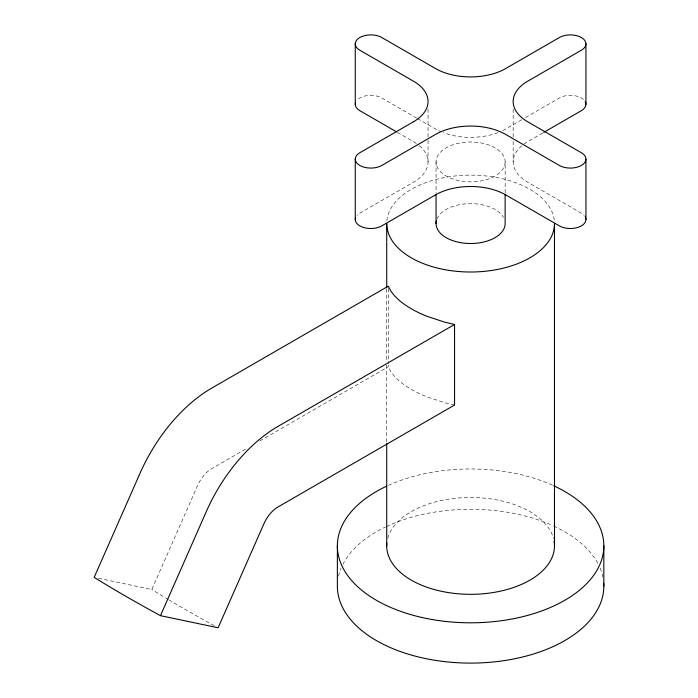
<?xml version="1.0" encoding="UTF-8"?>
<svg xmlns="http://www.w3.org/2000/svg" width="698" height="698" viewBox="0 0 698 698"><rect width="100%" height="100%" fill="white"/><g stroke="black" fill="none" stroke-linecap="round" stroke-linejoin="round"><path stroke-width="0.52" stroke-dasharray="3.49 2.62" d="M98.357 578.258L151.815 589.505L197.726 485.276A23.88 13.786 -60 0 1 211.677 468.716L247.563 447.994M521.738 119.707L505.736 128.947A49.68 28.688 0 0 1 502.438 130.683M525.507 117.534L559.403 97.964A15.548 8.978 0 0 1 584.243 100.233M542.782 132.943L527.714 141.642A49.68 28.688 0 0 0 522.654 145.062M259.839 440.909L388.263 366.764L388.263 364.583M454.555 405.041L444.879 402.79L426.644 396.752A82.015 36.034 9.8 0 1 399.151 380.881L394.414 376.274L390.758 371.545L388.263 366.764M416.636 118.075L381.797 97.964A15.548 8.978 0 0 0 356.957 100.233M417.579 118.625L435.465 128.947A49.68 28.688 0 0 0 440.508 131.486M397.476 132.402L413.486 141.642A49.68 28.688 0 0 1 416.968 143.875M513.161 109.045L513.161 137.105M513.161 141.415L513.161 161.927M505.143 161.927A34.542 19.945 0 0 1 453.334 179.194A34.542 19.945 0 0 1 453.334 144.652A34.542 19.945 0 0 1 505.143 161.927L505.143 193.285M436.058 161.927L436.058 193.285M428.04 109.045L428.04 139.26M428.04 140.342L428.04 161.927M388.263 288.361L388.263 363.492M386.718 288.902L386.718 360.77M386.718 365.124L386.718 442.445M497.971 132.603A49.68 28.688 0 0 1 443.23 132.603M521.903 145.673A49.68 28.688 0 0 0 527.714 182.204L581.382 213.195A15.548 8.978 0 0 1 584.243 215.464M419.297 145.673A49.68 28.688 0 0 1 413.486 182.204L359.819 213.195A15.548 8.978 0 0 0 356.957 215.464M214.251 625.67A374.006 56.713 23.8 0 1 169.326 600.123M168.419 599.582A374.006 56.713 23.8 0 1 151.815 589.505M437.009 218.91A34.542 19.945 0 0 1 469.248 203.642A34.542 19.945 0 0 1 503.45 217.41M386.858 220.716A83.882 48.432 0 0 1 470.6 175.137A83.882 48.432 0 0 1 554.343 220.716M387.748 538.315A83.882 48.432 0 0 1 470.6 497.456A83.882 48.432 0 0 1 553.453 538.315M388.367 485.372A133.231 76.92 0 0 1 552.833 485.372M338.513 576.138A133.231 76.92 0 0 1 341.052 568.224M342.858 564.324A133.231 76.92 0 0 1 385.488 526.999M386.439 526.545A133.231 76.92 0 0 1 552.833 525.664M553.802 526.1A133.231 76.92 0 0 1 598.343 564.324M600.149 568.224A133.231 76.92 0 0 1 602.906 577.133"/><path stroke-width="1.05" d="M160.461 615.653L206.372 511.433A122.569 70.768 -60 0 1 277.97 426.408L454.555 324.457L454.555 405.041L277.97 506.992A23.88 13.786 -60 0 0 264.019 523.552L218.116 627.772L160.461 615.653A374.006 56.713 23.8 0 1 94.169 577.377L140.08 473.157A122.569 70.768 -60 0 1 211.677 388.132L388.263 286.18L390.758 290.961L394.414 295.699L399.151 300.297A82.015 36.034 9.8 0 0 426.644 316.177L444.879 322.214L454.555 324.457M543.725 132.402L581.382 110.659A15.548 8.978 0 0 0 585.177 101.533M396.543 131.852L359.819 110.659A15.548 8.978 0 0 1 355.457 102.903M603.831 545.888L603.831 586.18M585.936 43.878L585.936 104.307M585.936 159.1L585.936 219.538M554.482 545.888L554.482 223.569A83.882 48.432 0 0 1 470.6 272.002A83.882 48.432 0 0 1 386.718 223.569L386.718 287.812M505.143 194.367L505.143 223.569A34.542 19.945 0 0 1 467.887 243.445A34.542 19.945 0 0 1 436.486 220.446M436.058 194.367L436.058 223.569M386.718 443.527L386.718 545.888M355.265 43.878L355.265 104.307M355.265 159.1L355.265 219.538M337.37 545.888L337.37 586.18A133.231 76.92 0 0 0 473.209 663.083A133.231 76.92 0 0 0 603.726 583.162M585.177 216.764A15.548 8.978 0 0 1 578.511 227.19A15.548 8.978 0 0 1 559.403 225.882L505.736 194.899A49.68 28.688 0 0 0 435.465 194.899L381.797 225.882A15.548 8.978 0 0 1 363.754 227.531A15.548 8.978 0 0 1 355.457 218.134M554.081 541.142A83.882 48.432 0 0 1 472.249 594.312A83.882 48.432 0 0 1 386.858 543.044M553.802 485.808A133.231 76.92 0 0 1 568.504 598.055A133.231 76.92 0 0 1 373.535 598.579A133.231 76.92 0 0 1 386.439 486.262M413.486 121.775L359.819 152.757A15.548 8.978 0 0 0 359.819 165.452A15.548 8.978 0 0 0 381.797 165.452L435.465 134.461A49.68 28.688 0 0 1 505.736 134.461L559.403 165.452A15.548 8.978 0 0 0 581.382 165.452A15.548 8.978 0 0 0 581.382 152.757L527.714 121.775A49.68 28.688 0 0 1 527.714 81.204L581.382 50.221A15.548 8.978 0 0 0 581.382 37.526A15.548 8.978 0 0 0 559.403 37.526L505.736 68.517A49.68 28.688 0 0 1 435.465 68.517L381.797 37.526A15.548 8.978 0 0 0 359.819 37.526A15.548 8.978 0 0 0 359.819 50.221L413.486 81.204A49.68 28.688 0 0 1 413.486 121.775"/></g></svg>
